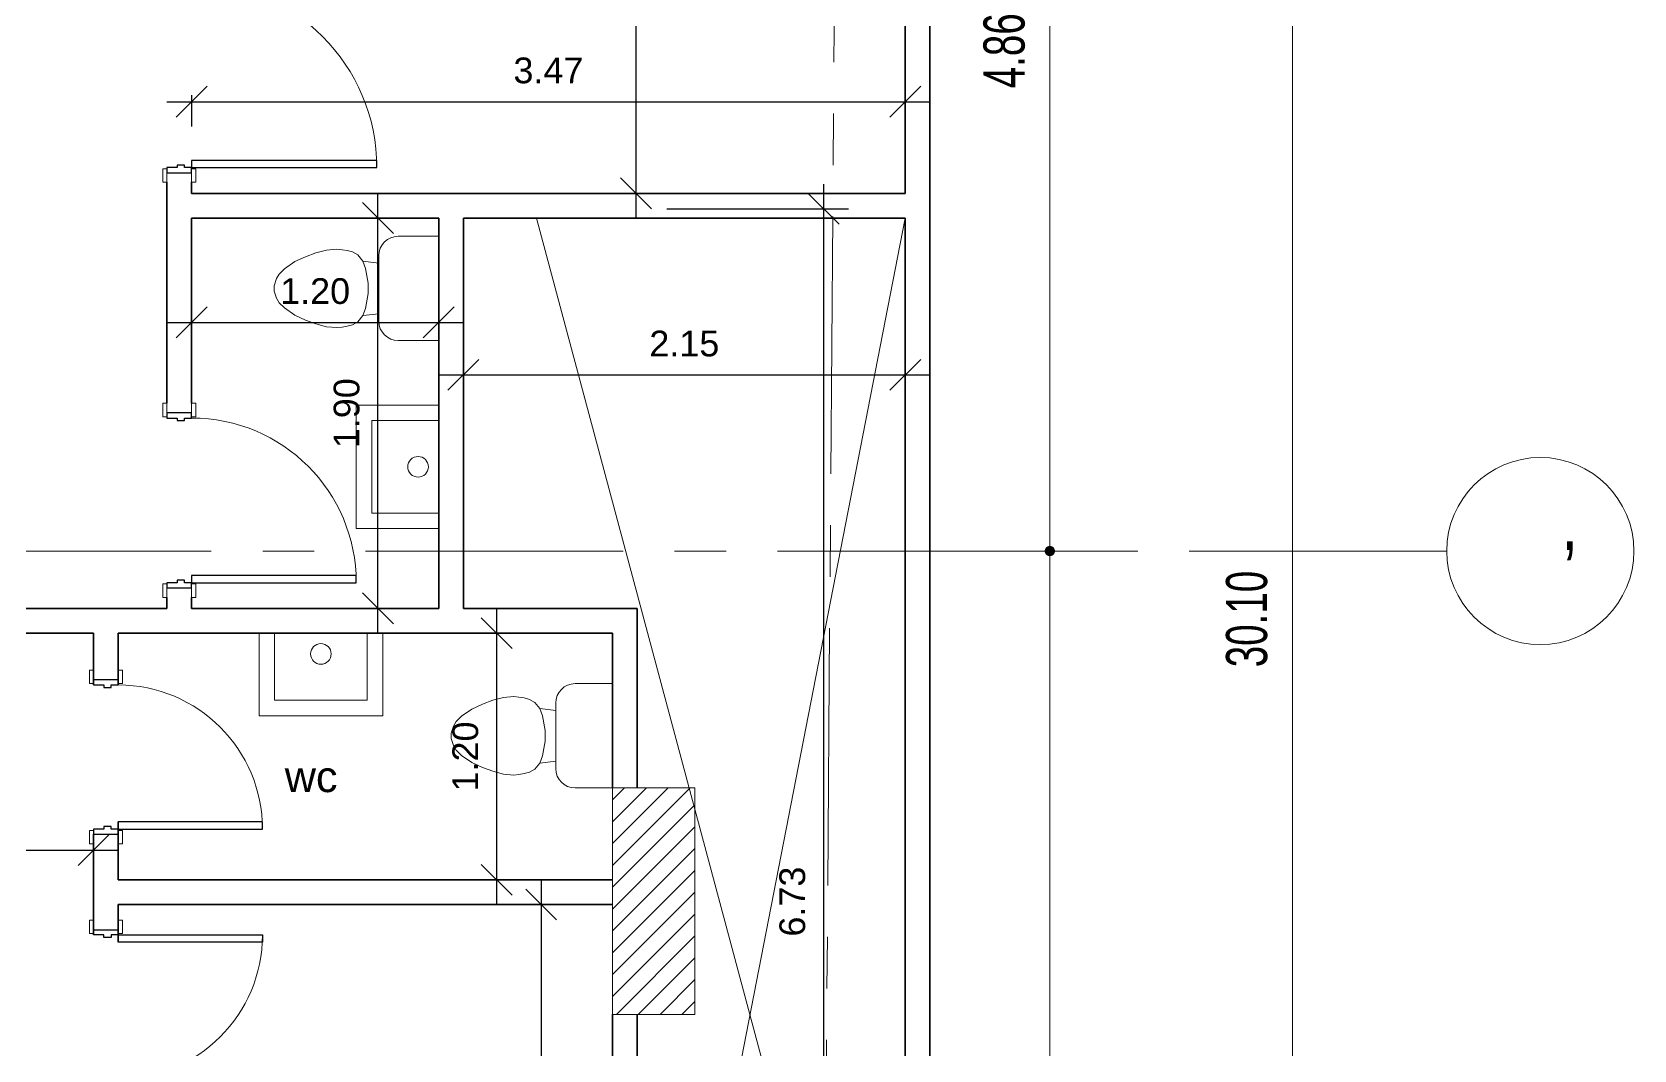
# Model space of a CAD drawing. Header units: metres. Extents: x -22 to 97, y 34 to 77.
# Drawn here: x 14.22 to 22, y 54.55 to 59.5 of the extents above; entities that cross this region are included whole.
import ezdxf

# ---------------------------------------------------------------- set-up
doc = ezdxf.new("R2010")
doc.units = ezdxf.units.M
doc.linetypes.add('CENTER', pattern=[2, 1.25, -0.25, 0.25, -0.25])
for name, color, linetype, lineweight in [('A-ANNO-DIMS', 211, 'Continuous', 9), ('A-ANNO-LEVL', 4, 'Continuous', 15), ('A-DETL-THIN', 151, 'Continuous', 18), ('A-DOOR', 31, 'Continuous', 18), ('A-DOOR-FRAM', 31, 'Continuous', 25), ('AXIS', 251, 'CENTER', 5), ('COL', 4, 'Continuous', 15), ('G-ANNO-TEXT', 231, 'Continuous', 9), ('I-WALL', 2, 'Continuous', 18), ('P-SANR-FIXT', 6, 'Continuous', 18), ('S-COLS', 52, 'Continuous', 18)]:
    doc.layers.add(name, color=color, linetype=linetype, lineweight=lineweight)
doc.layers.add('text', color=3, linetype='Continuous')
doc.styles.add('_STYLE', font='XARB.SHX', dxfattribs={"width": 0.8, "height": 0.15})
doc.styles.add('Arial', font='arial.ttf', dxfattribs={"height": 0.15})
doc.styles.add('Arial_1', font='arial.ttf', dxfattribs={"height": 0.125})
doc.styles.add('xarab', font='xarab.shx', dxfattribs={"width": 0.7})
doc.dimstyles.new('ARAB', dxfattribs={"dimtxt": 0.2, "dimasz": 0.04, "dimexe": 0.1, "dimexo": 0.2, "dimgap": 0.09, "dimtad": 1, "dimzin": 0, "dimdsep": 46, "dimtxsty": 'xarab', "dimblk1": 'DOT', "dimblk2": 'DOT', "dimsah": 1, "dimcen": 0.09, "dimclrd": 1, "dimclre": 8, "dimclrt": 2, "dimadec": 0, "dimazin": 0, "dimtfac": 1, "dimtmove": 2, "dimatfit": 3, "dimldrblk": 'DOT', "dimfxl": 0, "dimtolj": 1, "dimtzin": 0, "dimarcsym": 0})
doc.dimstyles.new('Diagonal_-_2_5mm_Arial', dxfattribs={"dimscale": 0.3048, "dimtxt": 0.127532, "dimasz": 0.492126, "dimexe": 0.393701, "dimexo": 0.246063, "dimgap": 0.287073, "dimtad": 1, "dimrnd": 0.01, "dimzin": 0, "dimdsep": 46, "dimtxsty": 'Arial_1', "dimblk1": 'OBLIQUE', "dimblk2": 'OBLIQUE', "dimsah": 1, "dimcen": 0.09, "dimdle": 0.393701, "dimazin": 0, "dimtfac": 1, "dimtdec": 4, "dimtix": 1, "dimtmove": 0, "dimatfit": 3, "dimfxl": 0, "dimtvp": 1, "dimtolj": 1, "dimtzin": 0, "dimarcsym": 0})

# ---------------------------------------------------------------- blocks, each defined once
blk = doc.blocks.new('M_Door-Interior-Single-1_Panel-Wood - M_Door-Interior-Single-1_Panel-Wood-477398-01 Ground Floor Copy 1')
at = {"layer": 'A-DOOR', "lineweight": 25}
for p, q in [((0.45, 0.956825), (0.415, 0.956825)), ((0.415, 0.956825), (0.415, 0.056825)), ((0.45, 0.056825), (0.45, 0.956825)), ((0.415, 0.056825), (0.45, 0.056825))]:
    blk.add_line(p, q, dxfattribs=at)
at = {"layer": 'A-DOOR'}
for p, q in [((-0.45635, 0.076825), (-0.52135, 0.076825)), ((-0.52135, 0.076825), (-0.52135, 0.056825)), ((-0.52135, 0.056825), (-0.45635, 0.056825)), ((-0.45635, 0.056825), (-0.45635, 0.076825)), ((0.52135, 0.076825), (0.45635, 0.076825)), ((0.45635, 0.076825), (0.45635, 0.056825)), ((0.45635, 0.056825), (0.52135, 0.056825)), ((0.52135, 0.056825), (0.52135, 0.076825)), ((-0.45635, -0.063175), (-0.52135, -0.063175)), ((-0.52135, -0.063175), (-0.52135, -0.083175)), ((-0.45635, -0.083175), (-0.45635, -0.063175)), ((0.52135, -0.063175), (0.45635, -0.063175)), ((0.45635, -0.063175), (0.45635, -0.083175)), ((0.52135, -0.083175), (0.52135, -0.063175)), ((-0.52135, -0.083175), (-0.45635, -0.083175)), ((0.45635, -0.083175), (0.52135, -0.083175))]:
    blk.add_line(p, q, dxfattribs=at)
blk.add_arc((0.45, 0.056825), 0.9, 90, 180, dxfattribs=at)
at = {"layer": 'A-DOOR-FRAM'}
for p, q in [((-0.45, 0.056825), (-0.475, 0.056825)), ((-0.475, 0.056825), (-0.475, -0.063175)), ((-0.45, 0.021825), (-0.45, 0.056825)), ((-0.4373, 0.021825), (-0.45, 0.021825)), ((-0.4373, -0.0131), (-0.4373, 0.021825)), ((0.45, 0.021825), (0.4373, 0.021825)), ((0.4373, 0.021825), (0.4373, -0.0131)), ((0.45, 0.056825), (0.45, 0.021825)), ((0.475, 0.056825), (0.45, 0.056825)), ((0.475, -0.063175), (0.475, 0.056825)), ((-0.475, -0.063175), (-0.45, -0.063175)), ((-0.45, -0.063175), (-0.45, -0.0131)), ((-0.45, -0.0131), (-0.4373, -0.0131)), ((0.4373, -0.0131), (0.45, -0.0131)), ((0.45, -0.0131), (0.45, -0.063175)), ((0.45, -0.063175), (0.475, -0.063175))]:
    blk.add_line(p, q, dxfattribs=at)
blk = doc.blocks.new('M_Door-Interior-Single-1_Panel-Wood - 80-478616-01 Ground Floor Copy 1')
at = {"layer": 'A-DOOR', "lineweight": 25}
for p, q in [((0.4, 0.856825), (0.365, 0.856825)), ((0.365, 0.856825), (0.365, 0.056825)), ((0.4, 0.056825), (0.4, 0.856825)), ((0.365, 0.056825), (0.4, 0.056825))]:
    blk.add_line(p, q, dxfattribs=at)
at = {"layer": 'A-DOOR'}
for p, q in [((-0.40635, 0.076825), (-0.47135, 0.076825)), ((-0.47135, 0.076825), (-0.47135, 0.056825)), ((-0.47135, 0.056825), (-0.40635, 0.056825)), ((-0.40635, 0.056825), (-0.40635, 0.076825)), ((0.47135, 0.076825), (0.40635, 0.076825)), ((0.40635, 0.076825), (0.40635, 0.056825)), ((0.40635, 0.056825), (0.47135, 0.056825)), ((0.47135, 0.056825), (0.47135, 0.076825)), ((-0.40635, -0.063175), (-0.47135, -0.063175)), ((-0.47135, -0.063175), (-0.47135, -0.083175)), ((-0.40635, -0.083175), (-0.40635, -0.063175)), ((0.47135, -0.063175), (0.40635, -0.063175)), ((0.40635, -0.063175), (0.40635, -0.083175)), ((0.47135, -0.083175), (0.47135, -0.063175)), ((-0.47135, -0.083175), (-0.40635, -0.083175)), ((0.40635, -0.083175), (0.47135, -0.083175))]:
    blk.add_line(p, q, dxfattribs=at)
blk.add_arc((0.4, 0.056825), 0.8, 90, 180, dxfattribs=at)
at = {"layer": 'A-DOOR-FRAM'}
for p, q in [((-0.4, 0.056825), (-0.425, 0.056825)), ((-0.425, 0.056825), (-0.425, -0.063175)), ((-0.4, 0.021825), (-0.4, 0.056825)), ((-0.3873, 0.021825), (-0.4, 0.021825)), ((-0.3873, -0.0131), (-0.3873, 0.021825)), ((0.4, 0.021825), (0.3873, 0.021825)), ((0.3873, 0.021825), (0.3873, -0.0131)), ((0.4, 0.056825), (0.4, 0.021825)), ((0.425, 0.056825), (0.4, 0.056825)), ((0.425, -0.063175), (0.425, 0.056825)), ((-0.425, -0.063175), (-0.4, -0.063175)), ((-0.4, -0.063175), (-0.4, -0.0131)), ((-0.4, -0.0131), (-0.3873, -0.0131)), ((0.3873, -0.0131), (0.4, -0.0131)), ((0.4, -0.0131), (0.4, -0.063175)), ((0.4, -0.063175), (0.425, -0.063175))]:
    blk.add_line(p, q, dxfattribs=at)
blk = doc.blocks.new('M_Toilet-Domestic-3D - M_Toilet-Domestic-3D-V2-01 Ground Floor Copy 1')
at = {"layer": 'P-SANR-FIXT'}
for p, q in [((-0.2534, 0.2984), (-0.2534, 0.4947)), ((0.2534, 0.4947), (0.2534, 0.2984)), ((0.1587, 0.2038), (-0.1588, 0.2038)), ((-0.1235, 0.2038), (-0.1323, 0.127)), ((0.1235, 0.2038), (0.1323, 0.127)), ((-0.1626, 0.1016), (-0.177, 0.0762)), ((-0.1323, 0.127), (-0.1626, 0.1016)), ((-0.0974, 0.1397), (-0.1323, 0.127)), ((-0.0254, 0.1524), (-0.0974, 0.1397)), ((0.0254, 0.1524), (-0.0254, 0.1524)), ((0.0974, 0.1397), (0.0254, 0.1524)), ((0.1323, 0.127), (0.0974, 0.1397)), ((0.1626, 0.1016), (0.1323, 0.127)), ((0.177, 0.0762), (0.1626, 0.1016)), ((-0.1883, 0.0253), (-0.1905, 0)), ((-0.1905, 0), (-0.1861, -0.0506)), ((-0.1838, 0.0508), (-0.1883, 0.0253)), ((-0.177, 0.0762), (-0.1838, 0.0508)), ((0.1838, 0.0508), (0.177, 0.0762)), ((0.1883, 0.0253), (0.1838, 0.0508)), ((0.1861, -0.0506), (0.1905, 0)), ((0.1905, 0), (0.1883, 0.0253)), ((-0.1861, -0.0506), (-0.1724, -0.1016)), ((0.1724, -0.1016), (0.1861, -0.0506)), ((-0.1724, -0.1016), (-0.1539, -0.1524)), ((-0.1539, -0.1524), (-0.1302, -0.2032)), ((0.1302, -0.2032), (0.1539, -0.1524)), ((0.1539, -0.1524), (0.1724, -0.1016)), ((-0.1302, -0.2032), (-0.095, -0.254)), ((0.095, -0.254), (0.1302, -0.2032)), ((-0.095, -0.254), (-0.0696, -0.2794)), ((-0.0696, -0.2794), (-0.0476, -0.2921)), ((-0.0476, -0.2921), (-0.0127, -0.3048)), ((-0.0127, -0.3048), (0.0127, -0.3048)), ((0.0127, -0.3048), (0.0476, -0.2921)), ((0.0476, -0.2921), (0.0696, -0.2794)), ((0.0696, -0.2794), (0.095, -0.254))]:
    blk.add_line(p, q, dxfattribs=at)
for centre, start, end in [((-0.1588, 0.2984), 180, 270), ((0.1587, 0.2984), 270, 360)]:
    blk.add_arc(centre, 0.0946, start, end, dxfattribs=at)
blk = doc.blocks.new('M_Sink-Mop-2D - M_Sink-Mop-2D-V3-01 Ground Floor Copy 1')
at = {"layer": 'P-SANR-FIXT'}
for p, q in [((0.3, 0.4), (-0.3, 0.4)), ((-0.3, 0.4), (-0.3, 0)), ((0.3, 0), (0.3, 0.4)), ((-0.225, 0.325), (0.225, 0.325)), ((-0.225, 0), (-0.225, 0.325)), ((0.225, 0.325), (0.225, 0))]:
    blk.add_line(p, q, dxfattribs=at)
blk.add_circle((0, 0.1), 0.05, dxfattribs=at)
blk = doc.blocks.new('_Oblique')
at = {"color": 0, "linetype": 'ByBlock', "lineweight": -2}
blk.add_line((-0.5, -0.5), (0.5, 0.5), dxfattribs=at)
blk = doc.blocks.new('*D659')
at = {"layer": 'A-ANNO-DIMS', "color": 0, "lineweight": -2}
for p, q in [((17.1573, 61.2882), (17.1573, 58.5933)), ((17.1883, 61.1682), (17.0373, 61.1682)), ((17.1883, 58.7133), (17.0373, 58.7133))]:
    blk.add_line(p, q, dxfattribs=at)
at = {"layer": 'Defpoints', "color": 0}
for p in [(17.2633, 61.1682), (17.1573, 58.7133), (17.2633, 58.7133)]:
    blk.add_point(p, dxfattribs=at)
at = {"layer": 'A-ANNO-DIMS', "color": 0, "lineweight": -2, "xscale": 0.15, "yscale": 0.15, "zscale": 0.15}
for p, rotation in [((17.1573, 61.1682), 90), ((17.1573, 58.7133), 270)]:
    blk.add_blockref('_Oblique', p, dxfattribs=dict(at, rotation=rotation))
at = {"layer": 'A-ANNO-DIMS', "color": 0, "insert": (17.006, 59.9408), "char_height": 0.125, "attachment_point": 5, "rotation": 90, "style": 'Arial_1'}
blk.add_mtext('\\A1;2.45', dxfattribs=at)
blk = doc.blocks.new('*D709')
at = {"layer": 'A-ANNO-DIMS', "color": 0, "lineweight": -2}
for p, q in [((9.2771, 55.5538), (9.2771, 55.4028)), ((14.5236, 55.5538), (14.5236, 55.4028)), ((9.1571, 55.5228), (14.6436, 55.5228))]:
    blk.add_line(p, q, dxfattribs=at)
at = {"layer": 'Defpoints', "color": 0}
for p in [(9.2771, 55.6288), (14.5236, 55.6288), (14.5236, 55.5228)]:
    blk.add_point(p, dxfattribs=at)
at = {"layer": 'A-ANNO-DIMS', "color": 0, "lineweight": -2, "xscale": 0.15, "yscale": 0.15, "zscale": 0.15, "rotation": 180}
blk.add_blockref('_Oblique', (9.2771, 55.5228), dxfattribs=at)
at = {"layer": 'A-ANNO-DIMS', "color": 0, "lineweight": -2, "xscale": 0.15, "yscale": 0.15, "zscale": 0.15}
blk.add_blockref('_Oblique', (14.5236, 55.5228), dxfattribs=at)
at = {"layer": 'A-ANNO-DIMS', "color": 0, "insert": (11.9004, 55.6741), "char_height": 0.125, "attachment_point": 5, "style": 'Arial_1'}
blk.add_mtext('\\A1;5.25', dxfattribs=at)
blk = doc.blocks.new('*D755')
at = {"layer": 'A-ANNO-DIMS', "color": 0, "lineweight": -2}
for p, q in [((14.8795, 59.1584), (18.5855, 59.1584)), ((14.9995, 59.1895), (14.9995, 59.0384)), ((18.4655, 59.1895), (18.4655, 59.0384))]:
    blk.add_line(p, q, dxfattribs=at)
at = {"layer": 'Defpoints', "color": 0}
for p in [(14.9995, 59.2645), (18.4655, 59.2645), (18.4655, 59.1584)]:
    blk.add_point(p, dxfattribs=at)
at = {"layer": 'A-ANNO-DIMS', "color": 0, "lineweight": -2, "xscale": 0.15, "yscale": 0.15, "zscale": 0.15, "rotation": 180}
blk.add_blockref('_Oblique', (14.9995, 59.1584), dxfattribs=at)
at = {"layer": 'A-ANNO-DIMS', "color": 0, "lineweight": -2, "xscale": 0.15, "yscale": 0.15, "zscale": 0.15}
blk.add_blockref('_Oblique', (18.4655, 59.1584), dxfattribs=at)
at = {"layer": 'A-ANNO-DIMS', "color": 0, "insert": (16.7325, 59.3098), "char_height": 0.125, "attachment_point": 5, "style": 'Arial_1'}
blk.add_mtext('\\A1;3.47', dxfattribs=at)
blk = doc.blocks.new('*D756')
at = {"layer": 'A-ANNO-DIMS', "color": 0, "lineweight": -2}
for p, q in [((14.9995, 58.1173), (14.9995, 57.9663)), ((16.1995, 58.1173), (16.1995, 57.9663)), ((14.8795, 58.0863), (16.3195, 58.0863))]:
    blk.add_line(p, q, dxfattribs=at)
at = {"layer": 'Defpoints', "color": 0}
for p in [(14.9995, 58.1923), (16.1995, 58.1923), (16.1995, 58.0863)]:
    blk.add_point(p, dxfattribs=at)
at = {"layer": 'A-ANNO-DIMS', "color": 0, "lineweight": -2, "xscale": 0.15, "yscale": 0.15, "zscale": 0.15, "rotation": 180}
blk.add_blockref('_Oblique', (14.9995, 58.0863), dxfattribs=at)
at = {"layer": 'A-ANNO-DIMS', "color": 0, "lineweight": -2, "xscale": 0.15, "yscale": 0.15, "zscale": 0.15}
blk.add_blockref('_Oblique', (16.1995, 58.0863), dxfattribs=at)
at = {"layer": 'A-ANNO-DIMS', "color": 0, "insert": (15.5995, 58.2376), "char_height": 0.125, "attachment_point": 5, "style": 'Arial_1'}
blk.add_mtext('\\A1;1.20', dxfattribs=at)
blk = doc.blocks.new('*D757')
at = {"layer": 'A-ANNO-DIMS', "color": 0, "lineweight": -2}
for p, q in [((15.9044, 56.5769), (15.9044, 58.7133)), ((15.8733, 58.5933), (16.0244, 58.5933)), ((15.8733, 56.6969), (16.0244, 56.6969))]:
    blk.add_line(p, q, dxfattribs=at)
at = {"layer": 'Defpoints', "color": 0}
for p in [(15.7983, 58.5933), (15.9044, 58.5933), (15.7983, 56.6969)]:
    blk.add_point(p, dxfattribs=at)
at = {"layer": 'A-ANNO-DIMS', "color": 0, "lineweight": -2, "xscale": 0.15, "yscale": 0.15, "zscale": 0.15}
for p, rotation in [((15.9044, 58.5933), 90), ((15.9044, 56.6969), 270)]:
    blk.add_blockref('_Oblique', p, dxfattribs=dict(at, rotation=rotation))
at = {"layer": 'A-ANNO-DIMS', "color": 0, "insert": (15.753, 57.6451), "char_height": 0.125, "attachment_point": 5, "rotation": 90, "style": 'Arial_1'}
blk.add_mtext('\\A1;1.90', dxfattribs=at)
blk = doc.blocks.new('DOT')
for p, q in [((0.99, 0), (-2.52, 0)), ((0, 0), (0, 1.5)), ((0, 0), (0, -1.5))]:
    blk.add_line(p, q)
at = {"const_width": 0.5}
blk.add_lwpolyline([(-0.25, 0, 1), (0.25, 0, 1)], format="xyb", close=True, dxfattribs=at)
blk = doc.blocks.new('*D244')
at = {"layer": 'A-ANNO-LEVL', "color": 8, "lineweight": -2}
for p, q in [((8829.3901, -586.2307), (8829.2901, -586.2307)), ((8829.3901, -616.3416), (8829.2901, -616.3416))]:
    blk.add_line(p, q, dxfattribs=at)
at = {"layer": 'A-ANNO-LEVL', "color": 1, "lineweight": -2}
blk.add_line((8829.1901, -586.2707), (8829.1901, -616.3016), dxfattribs=at)
at = {"layer": 'Defpoints', "color": 0}
for p in [(8829.1901, -586.2307, 0), (8829.1901, -616.3416, 0), (8829.1901, -616.3416)]:
    blk.add_point(p, dxfattribs=at)
at = {"layer": 'A-ANNO-LEVL', "color": 1, "lineweight": -2, "xscale": 0.04, "yscale": 0.04, "zscale": 0.04}
for p, rotation in [((8829.1901, -586.2307), 90), ((8829.1901, -616.3416), 270)]:
    blk.add_blockref('DOT', p, dxfattribs=dict(at, rotation=rotation))
at = {"layer": 'A-ANNO-LEVL', "color": 2, "insert": (8828.9692, -601.2862), "char_height": 0.2, "attachment_point": 5, "rotation": 90, "style": 'xarab'}
blk.add_mtext('\\A1;{\\Fxarb|c0;30.10}', dxfattribs=at)
blk = doc.blocks.new('*D287')
at = {"color": 8, "lineweight": -2}
for p, q in [((8828.0173, -600.956), (8827.9124, -600.956)), ((8828.1924, -606.956), (8827.9124, -606.956))]:
    blk.add_line(p, q, dxfattribs=at)
at = {"color": 1, "lineweight": -2}
blk.add_line((8828.0124, -606.906), (8828.0124, -601.006), dxfattribs=at)
at = {"layer": 'Defpoints', "color": 0}
for p in [(8828.0124, -600.956), (8828.2173, -600.956, 0), (8828.6031, -606.956, 0)]:
    blk.add_point(p, dxfattribs=at)
at = {"color": 1, "lineweight": -2, "xscale": 0.05, "yscale": 0.05, "zscale": 0.05}
for p, rotation in [((8828.0124, -600.956), 90), ((8828.0124, -606.956), 270)]:
    blk.add_blockref('DOT', p, dxfattribs=dict(at, rotation=rotation))
at = {"color": 2, "insert": (8827.7913, -603.956), "char_height": 0.2, "attachment_point": 5, "rotation": 90, "style": 'xarab'}
blk.add_mtext('\\A1;6.00', dxfattribs=at)
blk = doc.blocks.new('*D288')
at = {"color": 8, "lineweight": -2}
for p, q in [((8828.1924, -596.0949), (8827.9124, -596.0949)), ((8828.1924, -600.956), (8827.9124, -600.956))]:
    blk.add_line(p, q, dxfattribs=at)
at = {"color": 1, "lineweight": -2}
blk.add_line((8828.0124, -600.906), (8828.0124, -596.1449), dxfattribs=at)
at = {"layer": 'Defpoints', "color": 0}
for p in [(8828.0124, -596.0949), (8828.4607, -596.0949, 0), (8828.4607, -600.956, 0)]:
    blk.add_point(p, dxfattribs=at)
at = {"color": 1, "lineweight": -2, "xscale": 0.05, "yscale": 0.05, "zscale": 0.05}
for p, rotation in [((8828.0124, -596.0949), 90), ((8828.0124, -600.956), 270)]:
    blk.add_blockref('DOT', p, dxfattribs=dict(at, rotation=rotation))
at = {"color": 2, "insert": (8827.7913, -598.5255), "char_height": 0.2, "attachment_point": 5, "rotation": 90, "style": 'xarab'}
blk.add_mtext('\\A1;4.86', dxfattribs=at)
blk = doc.blocks.new('M_Door-Interior-Single-1_Panel-Wood - 70-531819-01 Ground Floor Copy 1')
at = {"layer": 'A-DOOR'}
for p, q in [((-0.42135, 0.083175), (-0.35635, 0.083175)), ((-0.42135, 0.063175), (-0.42135, 0.083175)), ((-0.35635, 0.083175), (-0.35635, 0.063175)), ((0.35635, 0.083175), (0.42135, 0.083175)), ((0.35635, 0.063175), (0.35635, 0.083175)), ((0.42135, 0.083175), (0.42135, 0.063175)), ((-0.35635, 0.063175), (-0.42135, 0.063175)), ((0.42135, 0.063175), (0.35635, 0.063175)), ((-0.42135, -0.056825), (-0.35635, -0.056825)), ((-0.42135, -0.076825), (-0.42135, -0.056825)), ((-0.35635, -0.076825), (-0.42135, -0.076825)), ((-0.35635, -0.056825), (-0.35635, -0.076825)), ((0.35635, -0.056825), (0.42135, -0.056825)), ((0.35635, -0.076825), (0.35635, -0.056825)), ((0.42135, -0.076825), (0.35635, -0.076825)), ((0.42135, -0.056825), (0.42135, -0.076825))]:
    blk.add_line(p, q, dxfattribs=at)
at = {"layer": 'A-DOOR', "lineweight": 25}
for p, q in [((0.315, -0.056825), (0.35, -0.056825)), ((0.315, -0.756825), (0.315, -0.056825)), ((0.35, -0.056825), (0.35, -0.756825)), ((0.35, -0.756825), (0.315, -0.756825))]:
    blk.add_line(p, q, dxfattribs=at)
at = {"layer": 'A-DOOR'}
blk.add_arc((0.35, -0.056825), 0.7, 180, 270, dxfattribs=at)
at = {"layer": 'A-DOOR-FRAM'}
for p, q in [((-0.375, 0.063175), (-0.35, 0.063175)), ((-0.375, -0.056825), (-0.375, 0.063175)), ((-0.35, 0.063175), (-0.35, 0.0131)), ((-0.35, 0.0131), (-0.3373, 0.0131)), ((-0.3373, 0.0131), (-0.3373, -0.021825)), ((0.3373, 0.0131), (0.35, 0.0131)), ((0.3373, -0.021825), (0.3373, 0.0131)), ((0.35, 0.063175), (0.375, 0.063175)), ((0.35, 0.0131), (0.35, 0.063175)), ((0.375, 0.063175), (0.375, -0.056825)), ((-0.35, -0.056825), (-0.375, -0.056825)), ((-0.35, -0.021825), (-0.35, -0.056825)), ((-0.3373, -0.021825), (-0.35, -0.021825)), ((0.35, -0.021825), (0.3373, -0.021825)), ((0.35, -0.056825), (0.35, -0.021825)), ((0.375, -0.056825), (0.35, -0.056825))]:
    blk.add_line(p, q, dxfattribs=at)
blk = doc.blocks.new('M_Toilet-Domestic-3D - M_Toilet-Domestic-3D-481082-01 Ground Floor Copy 1')
at = {"layer": 'P-SANR-FIXT'}
for p, q in [((-0.2534, 0.2984), (-0.2534, 0.4794)), ((0.2534, 0.4794), (0.2534, 0.2984)), ((0.1587, 0.2038), (-0.1588, 0.2038)), ((-0.1235, 0.2038), (-0.1323, 0.127)), ((0.1235, 0.2038), (0.1323, 0.127)), ((-0.1626, 0.1016), (-0.177, 0.0762)), ((-0.1323, 0.127), (-0.1626, 0.1016)), ((-0.0974, 0.1397), (-0.1323, 0.127)), ((-0.0254, 0.1524), (-0.0974, 0.1397)), ((0.0254, 0.1524), (-0.0254, 0.1524)), ((0.0974, 0.1397), (0.0254, 0.1524)), ((0.1323, 0.127), (0.0974, 0.1397)), ((0.1626, 0.1016), (0.1323, 0.127)), ((0.177, 0.0762), (0.1626, 0.1016)), ((-0.1883, 0.0253), (-0.1905, 0)), ((-0.1905, 0), (-0.1861, -0.0506)), ((-0.1838, 0.0508), (-0.1883, 0.0253)), ((-0.177, 0.0762), (-0.1838, 0.0508)), ((0.1838, 0.0508), (0.177, 0.0762)), ((0.1883, 0.0253), (0.1838, 0.0508)), ((0.1861, -0.0506), (0.1905, 0)), ((0.1905, 0), (0.1883, 0.0253)), ((-0.1861, -0.0506), (-0.1724, -0.1016)), ((0.1724, -0.1016), (0.1861, -0.0506)), ((-0.1724, -0.1016), (-0.1539, -0.1524)), ((-0.1539, -0.1524), (-0.1302, -0.2032)), ((0.1302, -0.2032), (0.1539, -0.1524)), ((0.1539, -0.1524), (0.1724, -0.1016)), ((-0.1302, -0.2032), (-0.095, -0.254)), ((0.095, -0.254), (0.1302, -0.2032)), ((-0.095, -0.254), (-0.0696, -0.2794)), ((-0.0696, -0.2794), (-0.0476, -0.2921)), ((-0.0476, -0.2921), (-0.0127, -0.3048)), ((-0.0127, -0.3048), (0.0127, -0.3048)), ((0.0127, -0.3048), (0.0476, -0.2921)), ((0.0476, -0.2921), (0.0696, -0.2794)), ((0.0696, -0.2794), (0.095, -0.254))]:
    blk.add_line(p, q, dxfattribs=at)
for centre, start, end in [((-0.1588, 0.2984), 180, 270), ((0.1587, 0.2984), 270, 360)]:
    blk.add_arc(centre, 0.0946, start, end, dxfattribs=at)
blk = doc.blocks.new('*D775')
at = {"layer": 'A-ANNO-DIMS', "color": 0, "lineweight": -2}
for p, q in [((16.4808, 56.6969), (16.4808, 55.2582)), ((15.9783, 56.5769), (16.6008, 56.5769)), ((15.9783, 55.3782), (16.6008, 55.3782))]:
    blk.add_line(p, q, dxfattribs=at)
at = {"layer": 'Defpoints', "color": 0}
for p in [(15.9033, 56.5769), (15.9033, 55.3782), (16.4808, 55.3782)]:
    blk.add_point(p, dxfattribs=at)
at = {"layer": 'A-ANNO-DIMS', "color": 0, "lineweight": -2, "xscale": 0.15, "yscale": 0.15, "zscale": 0.15}
for p, rotation in [((16.4808, 56.5769), 90), ((16.4808, 55.3782), 270)]:
    blk.add_blockref('_Oblique', p, dxfattribs=dict(at, rotation=rotation))
at = {"layer": 'A-ANNO-DIMS', "color": 0, "insert": (16.3295, 55.9775), "char_height": 0.125, "attachment_point": 5, "rotation": 90, "style": 'Arial_1'}
blk.add_mtext('\\A1;1.20', dxfattribs=at)
blk = doc.blocks.new('*D776')
at = {"layer": 'A-ANNO-DIMS', "color": 0, "lineweight": -2}
for p, q in [((16.6971, 55.3782), (16.6971, 50.6069)), ((16.7721, 55.2582), (16.8171, 55.2582)), ((16.7721, 50.7269), (16.8171, 50.7269))]:
    blk.add_line(p, q, dxfattribs=at)
at = {"layer": 'Defpoints', "color": 0}
for p in [(16.6971, 55.2582), (16.6971, 50.7269), (16.6971, 50.7269)]:
    blk.add_point(p, dxfattribs=at)
at = {"layer": 'A-ANNO-DIMS', "color": 0, "lineweight": -2, "xscale": 0.15, "yscale": 0.15, "zscale": 0.15}
for p, rotation in [((16.6971, 55.2582), 90), ((16.6971, 50.7269), 270)]:
    blk.add_blockref('_Oblique', p, dxfattribs=dict(at, rotation=rotation))
at = {"layer": 'A-ANNO-DIMS', "color": 0, "insert": (16.5457, 52.9925), "char_height": 0.125, "attachment_point": 5, "rotation": 90, "style": 'Arial_1'}
blk.add_mtext('\\A1;4.53', dxfattribs=at)
blk = doc.blocks.new('M_Sink-Mop-2D - M_Sink-Mop-2D-486121-01 Ground Floor Copy 1')
at = {"layer": 'P-SANR-FIXT'}
for p, q in [((0.3, 0.4), (-0.3, 0.4)), ((-0.3, 0.4), (-0.3, 0)), ((0.3, 0), (0.3, 0.4)), ((-0.225, 0.325), (0.225, 0.325)), ((-0.225, 0), (-0.225, 0.325)), ((0.225, 0.325), (0.225, 0)), ((-0.3, 0), (0.3, 0))]:
    blk.add_line(p, q, dxfattribs=at)
blk.add_circle((0, 0.1), 0.05, dxfattribs=at)
blk = doc.blocks.new('*D777')
at = {"layer": 'A-ANNO-DIMS', "color": 0, "lineweight": -2}
for p, q in [((18.0689, 58.7583), (18.0689, 51.7869)), ((17.3073, 58.6383), (18.1889, 58.6383)), ((17.3073, 51.9069), (18.1889, 51.9069))]:
    blk.add_line(p, q, dxfattribs=at)
at = {"layer": 'Defpoints', "color": 0}
for p in [(17.2323, 58.6383), (17.2323, 51.9069), (18.0689, 51.9069)]:
    blk.add_point(p, dxfattribs=at)
at = {"layer": 'A-ANNO-DIMS', "color": 0, "lineweight": -2, "xscale": 0.15, "yscale": 0.15, "zscale": 0.15}
for p, rotation in [((18.0689, 58.6383), 90), ((18.0689, 51.9069), 270)]:
    blk.add_blockref('_Oblique', p, dxfattribs=dict(at, rotation=rotation))
at = {"layer": 'A-ANNO-DIMS', "color": 0, "insert": (17.9175, 55.2726), "char_height": 0.125, "attachment_point": 5, "rotation": 90, "style": 'Arial_1'}
blk.add_mtext('\\A1;6.73', dxfattribs=at)
blk = doc.blocks.new('*D785')
at = {"layer": 'A-ANNO-DIMS', "color": 0, "lineweight": -2}
for p, q in [((16.3195, 58.5183), (16.3195, 57.7116)), ((18.4655, 58.5183), (18.4655, 57.7116)), ((16.1995, 57.8316), (18.5855, 57.8316))]:
    blk.add_line(p, q, dxfattribs=at)
at = {"layer": 'Defpoints', "color": 0}
for p in [(16.3195, 58.5933), (18.4655, 58.5933), (18.4655, 57.8316)]:
    blk.add_point(p, dxfattribs=at)
at = {"layer": 'A-ANNO-DIMS', "color": 0, "lineweight": -2, "xscale": 0.15, "yscale": 0.15, "zscale": 0.15, "rotation": 180}
blk.add_blockref('_Oblique', (16.3195, 57.8316), dxfattribs=at)
at = {"layer": 'A-ANNO-DIMS', "color": 0, "lineweight": -2, "xscale": 0.15, "yscale": 0.15, "zscale": 0.15}
blk.add_blockref('_Oblique', (18.4655, 57.8316), dxfattribs=at)
at = {"layer": 'A-ANNO-DIMS', "color": 0, "insert": (17.3925, 57.9829), "char_height": 0.125, "attachment_point": 5, "style": 'Arial_1'}
blk.add_mtext('\\A1;2.15', dxfattribs=at)
blk = doc.blocks.new('rtgr')
at = {"layer": 'AXIS', "linetype": 'CENTER'}
for p, q in [((8826.7993, -620.5802, 0), (8827.0718, -584.1116, 0)), ((8829.9398, -600.956, 0), (8791.7899, -600.956, 0))]:
    blk.add_line(p, q, dxfattribs=at)
at = {"layer": 'COL'}
blk.add_circle((8830.3944, -600.956, 0), 0.4546, dxfattribs=at)
at = {"layer": 'text', "style": '_STYLE', "width": 0.8}
blk.add_text(',', height=0.2695, dxfattribs=at).set_placement((8830.4969, -600.9511, 0))
for base, p1, p2, picture, middle in [((8828.0124, -596.0949, 0), (8828.4607, -600.956, 0), (8828.4607, -596.0949, 0), '*D288', (8827.7913, -598.5255, 0)), ((8828.0124, -600.956, 0), (8828.6031, -606.956, 0), (8828.2173, -600.956, 0), '*D287', (8827.7913, -603.956, 0))]:
    dim = blk.add_linear_dim(base=base, p1=p1, p2=p2, angle=90, dimstyle='ARAB', override={"dimasz": 0.05, "dimfxl": 0.18, "dimfxlon": 1})
    dim.commit()
    dim.dimension.update_dxf_attribs({"geometry": picture, "text_midpoint": middle})
at = {"layer": 'A-ANNO-LEVL'}
dim = blk.add_linear_dim(base=(8829.1901, -616.3416, 0), p1=(8829.1901, -586.2307, 0), p2=(8829.1901, -616.3416, 0), angle=90, text='{\\Fxarb|c0;30.10}', dimstyle='ARAB', dxfattribs=at)
dim.commit()
dim.dimension.update_dxf_attribs({"geometry": '*D244', "text_midpoint": (8828.9692, -601.2862, 0)})

msp = doc.modelspace()

# ---------------------------------------------------------------- hatches: boundary and pattern name
at = {"layer": 'S-COLS'}
h = msp.add_hatch(dxfattribs=at)
h.set_pattern_fill('FP_5', color=256, style=0, pattern_type=2)
h.set_pattern_definition([(45, (0, 51.23831), (-0.053033, 0.053033), [])])
h.paths.add_polyline_path([(17.04361, 54.72455), (17.44361, 54.72455), (17.44361, 55.82455), (17.04361, 55.82455)], flags=0)

# ---------------------------------------------------------------- linework, layer by layer
at = {"layer": 'A-DETL-THIN'}
for p, q in [((18.46545, 51.90691), (16.67383, 58.59332)), ((17.16361, 51.90691), (18.46545, 58.59332))]:
    msp.add_line(p, q, dxfattribs=at)
at = {"layer": 'I-WALL', "lineweight": 35}
for p, q in [((18.58545, 40.39263), (18.58545, 66.57905)), ((18.46545, 61.16824), (18.46545, 58.71332)), ((14.87947, 58.76697), (14.87947, 57.69326)), ((14.99947, 58.71332), (14.99947, 58.76697)), ((18.46545, 58.71332), (14.99947, 58.71332)), ((14.99947, 58.59332), (16.19947, 58.59332)), ((14.99947, 57.69326), (14.99947, 58.59332)), ((16.19947, 58.59332), (16.19947, 56.69691)), ((16.31947, 58.59332), (18.46545, 58.59332)), ((16.31947, 56.69691), (16.31947, 58.59332)), ((18.46545, 58.59332), (18.46545, 51.90691)), ((14.87947, 56.75056), (14.87947, 56.69691)), ((14.99947, 56.69691), (14.99947, 56.75056)), ((14.87947, 56.69691), (10.06563, 56.69691)), ((16.19947, 56.69691), (14.99947, 56.69691)), ((17.16361, 56.69691), (16.31947, 56.69691)), ((17.16361, 55.82455), (17.16361, 56.69691)), ((10.06563, 56.57691), (14.52361, 56.57691)), ((14.52361, 56.57691), (14.52361, 56.32497)), ((14.64361, 56.57691), (17.04361, 56.57691)), ((14.64361, 56.32497), (14.64361, 56.57691)), ((17.04361, 56.57691), (17.04361, 55.82455)), ((14.64361, 55.37815), (14.64361, 55.65997)), ((14.52361, 55.59997), (14.52361, 55.11043)), ((14.64361, 55.07543), (14.64361, 55.25815)), ((17.04361, 54.72455), (17.04361, 53.52691)), ((17.16361, 51.90691), (17.16361, 54.72455))]:
    msp.add_line(p, q, dxfattribs=at)
at = {"layer": 'I-WALL'}
for p, q in [((17.04361, 55.82455), (17.16361, 55.82455)), ((17.16361, 54.72455), (17.04361, 54.72455))]:
    msp.add_line(p, q, dxfattribs=at)
at = {"layer": 'I-WALL', "lineweight": 35}
for points in [[(17.04361, 55.37815), (14.64361, 55.37815)], [(17.04361, 55.25815), (14.64361, 55.25815)]]:
    msp.add_lwpolyline(points, dxfattribs=at)
at = {"layer": 'S-COLS'}
for p, q in [((17.16361, 55.82455), (17.04361, 55.82455)), ((17.04361, 55.82455), (17.04361, 54.72455)), ((17.44361, 55.82455), (17.16361, 55.82455)), ((17.44361, 54.72455), (17.44361, 55.82455)), ((17.04361, 54.72455), (17.16361, 54.72455)), ((17.16361, 54.72455), (17.44361, 54.72455))]:
    msp.add_line(p, q, dxfattribs=at)

# ---------------------------------------------------------------- block references
at = {"layer": 'A-ANNO-DIMS'}
msp.add_blockref('rtgr', (-8808.84499, 657.93152, -0.00003), dxfattribs=at)
at = {"layer": 'A-DOOR'}
for name, p, rotation in [('M_Door-Interior-Single-1_Panel-Wood - M_Door-Interior-Single-1_Panel-Wood-477398-01 Ground Floor Copy 1', (14.94265, 59.28832), 270), ('M_Door-Interior-Single-1_Panel-Wood - 80-478616-01 Ground Floor Copy 1', (14.94265, 57.22191), 270), ('M_Door-Interior-Single-1_Panel-Wood - 70-531819-01 Ground Floor Copy 1', (14.58678, 54.76043), 89.99999999999993)]:
    msp.add_blockref(name, p, dxfattribs=dict(at, rotation=rotation))
at = {"layer": 'A-DOOR', "xscale": -1, "rotation": 90.00000000000007}
msp.add_blockref('M_Door-Interior-Single-1_Panel-Wood - 70-531819-01 Ground Floor Copy 1', (14.58678, 55.97497), dxfattribs=at)
at = {"layer": 'P-SANR-FIXT'}
for name, p, rotation in [('M_Toilet-Domestic-3D - M_Toilet-Domestic-3D-V2-01 Ground Floor Copy 1', (15.70478, 58.25137), 270.0000000000001), ('M_Sink-Mop-2D - M_Sink-Mop-2D-V3-01 Ground Floor Copy 1', (16.19947, 57.38477), 89.99999999999991), ('M_Sink-Mop-2D - M_Sink-Mop-2D-486121-01 Ground Floor Copy 1', (15.62753, 56.57567, 0), 180), ('M_Toilet-Domestic-3D - M_Toilet-Domestic-3D-481082-01 Ground Floor Copy 1', (16.56417, 56.07795), 270.0000000000002)]:
    msp.add_blockref(name, p, dxfattribs=dict(at, rotation=rotation))

# ---------------------------------------------------------------- texts
at = {"layer": 'G-ANNO-TEXT', "color": 7, "insert": (15.45215, 55.95441), "char_height": 0.15, "width": 0.318767, "attachment_point": 1, "style": 'Arial'}
msp.add_mtext('wc ', dxfattribs=at)

# ---------------------------------------------------------------- dimensions: what is measured, and where the dimension line sits
at = {"layer": 'A-ANNO-DIMS'}
for base, p1, p2, override, picture, middle in [((17.15727, 58.71332), (17.26334, 61.16824), (17.26334, 58.71332), {"dimpost": '<>', "dimfxl": 2.454924}, '*D659', (17.00595, 59.94078)), ((18.06891, 51.90691), (17.23227, 58.63832), (17.23227, 51.90691), {"dimpost": '<>', "dimfxl": 4.395852}, '*D777', (17.91754, 55.27262)), ((15.90437, 58.59332), (15.7983, 56.69691), (15.7983, 58.59332), {"dimpost": '<>', "dimfxl": 1.896406}, '*D757', (15.75304, 57.64512)), ((16.48085, 55.37815), (15.90329, 56.57691), (15.90329, 55.37815), {"dimpost": '<>', "dimfxl": 3}, '*D775', (16.32953, 55.97753)), ((16.69711, 50.72691), (16.69711, 55.25815), (16.69711, 50.72691), {"dimpost": '<>', "dimfxl": 3}, '*D776', (16.54575, 52.99253))]:
    dim = msp.add_linear_dim(base=base, p1=p1, p2=p2, angle=90, dimstyle='Diagonal_-_2_5mm_Arial', override=override, dxfattribs=at)
    dim.commit()
    dim.dimension.update_dxf_attribs({"geometry": picture, "text_midpoint": middle})
for base, p1, p2, override, picture, middle in [((18.46545, 59.15839), (14.99947, 59.26445), (18.46545, 59.26445), {"dimpost": '<>', "dimfxl": 3.465976}, '*D755', (16.73246, 59.30975)), ((18.46545, 57.8316), (16.31947, 58.59332), (18.46545, 58.59332), {"dimpost": '<>', "dimfxl": 4.395852}, '*D785', (17.39246, 57.98292)), ((16.19947, 58.08627), (14.99947, 58.19233), (16.19947, 58.19233), {"dimpost": '<>', "dimfxl": 1.2}, '*D756', (15.59947, 58.23759)), ((14.52361, 55.52278), (9.27712, 55.62884), (14.52361, 55.62884), {"dimpost": '<>', "dimfxl": 4.646487}, '*D709', (11.90036, 55.6741))]:
    dim = msp.add_linear_dim(base=base, p1=p1, p2=p2, dimstyle='Diagonal_-_2_5mm_Arial', override=override, dxfattribs=at)
    dim.commit()
    dim.dimension.update_dxf_attribs({"geometry": picture, "text_midpoint": middle})

doc.saveas('drawing.dxf')
